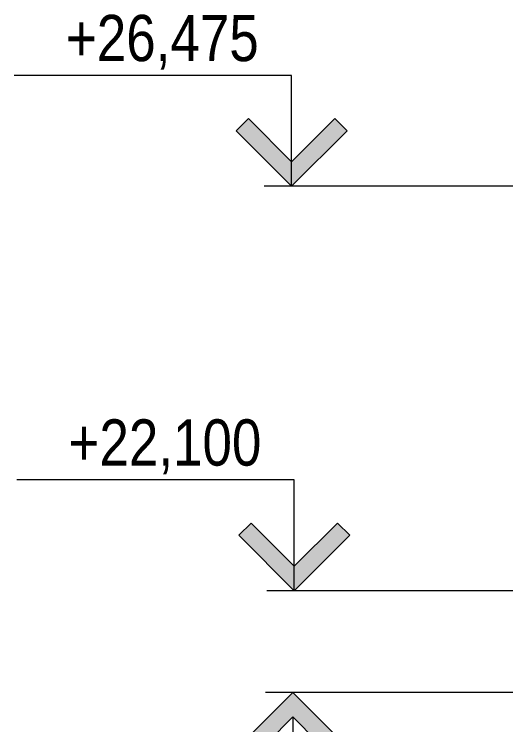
# Model space of a CAD drawing. Header units: millimetres. Extents: x -37960 to 31006, y -24503 to 30326.
# Drawn here: x -37947 to -32630, y 20650 to 28337 of the extents above; entities that cross this region are included whole.
import ezdxf

# ---------------------------------------------------------------- set-up
doc = ezdxf.new("R2010")
doc.units = ezdxf.units.MM
doc.layers.add('Высотные отметки', color=7, linetype='Continuous', lineweight=9)
doc.styles.add('Arial Narrow', font='ARIALN.TTF', dxfattribs={"height": 500})

# ---------------------------------------------------------------- blocks, each defined once
blk = doc.blocks.new('Высотные отметки - Высотная отметка - Стрелка-4455449-Разрез 3-3')
at = {"layer": 'Высотные отметки'}
blk.add_hatch(color=256, dxfattribs=at).paths.add_polyline_path([(-17708.2, 9932.8), (-17241.1, 9465.7), (-16773.9, 9932.8), (-16641.1, 9800), (-17241.1, 9200), (-17841.1, 9800)], flags=0)
for p, q in [((-17241.1, 10400), (-20241.1, 10400)), ((-17241.1, 9200), (-17241.1, 10400)), ((-17708.2, 9932.8), (-17841.1, 9800)), ((-17241.1, 9465.7), (-17708.2, 9932.8)), ((-16773.9, 9932.8), (-17241.1, 9465.7)), ((-16641.1, 9800), (-16773.9, 9932.8)), ((-17841.1, 9800), (-17241.1, 9200)), ((-17241.1, 9200), (-16641.1, 9800)), ((-16145.5, 9200), (-17537.8, 9200))]:
    blk.add_line(p, q, dxfattribs=at)
blk = doc.blocks.new('Высотные отметки - Высотная отметка - Стрелка_низ-4459155-Разрез 3-3')
at = {"layer": 'Высотные отметки'}
blk.add_hatch(color=256, dxfattribs=at).paths.add_polyline_path([(-35420.8, -4132.8), (-35553.6, -4000), (-34953.6, -3400), (-34353.6, -4000), (-34486.5, -4132.8), (-34953.6, -3665.7)], flags=0)
for p, q in [((-34953.6, -3400), (-35553.6, -4000)), ((-33858.1, -3400), (-35250.4, -3400)), ((-34353.6, -4000), (-34953.6, -3400)), ((-35420.8, -4132.8), (-34953.6, -3665.7)), ((-34953.6, -3665.7), (-34953.6, -4600)), ((-34953.6, -3665.7), (-34486.5, -4132.8)), ((-35553.6, -4000), (-35420.8, -4132.8)), ((-34486.5, -4132.8), (-34353.6, -4000)), ((-34953.6, -4600), (-37953.6, -4600))]:
    blk.add_line(p, q, dxfattribs=at)

msp = doc.modelspace()

# ---------------------------------------------------------------- linework, layer by layer
at = {"layer": 'Высотные отметки'}
for p, q in [((-34775.9, 26475), (-34946.9, 26475)), ((-32320.7, 26475), (-34775.9, 26475)), ((-33835.4, 22099.6), (-34918.4, 22099.6)), ((-31702.6, 22099.6), (-33835.4, 22099.6)), ((-33265.6, 21000), (-34933.3, 21000)), ((-20232.9, 21000), (-33265.6, 21000))]:
    msp.add_line(p, q, dxfattribs=at)

# ---------------------------------------------------------------- block references
for name, p in [('Высотные отметки - Высотная отметка - Стрелка-4455449-Разрез 3-3', (-17705.8, 17275)), ('Высотные отметки - Высотная отметка - Стрелка-4455449-Разрез 3-3', (-17677.3, 12899.6)), ('Высотные отметки - Высотная отметка - Стрелка_низ-4459155-Разрез 3-3', (20.4, 24400))]:
    msp.add_blockref(name, p, dxfattribs=at)

# ---------------------------------------------------------------- texts
at = {"layer": 'Высотные отметки', "char_height": 500, "width": 2499.191, "attachment_point": 1, "line_spacing_factor": 0.974696, "style": 'Arial Narrow'}
for s, insert in [('+26,475', (-37388.2, 28329.3)), ('+22,100', (-37359.7, 23953.9))]:
    msp.add_mtext(s, dxfattribs=dict(at, insert=insert))

doc.saveas('drawing.dxf')
